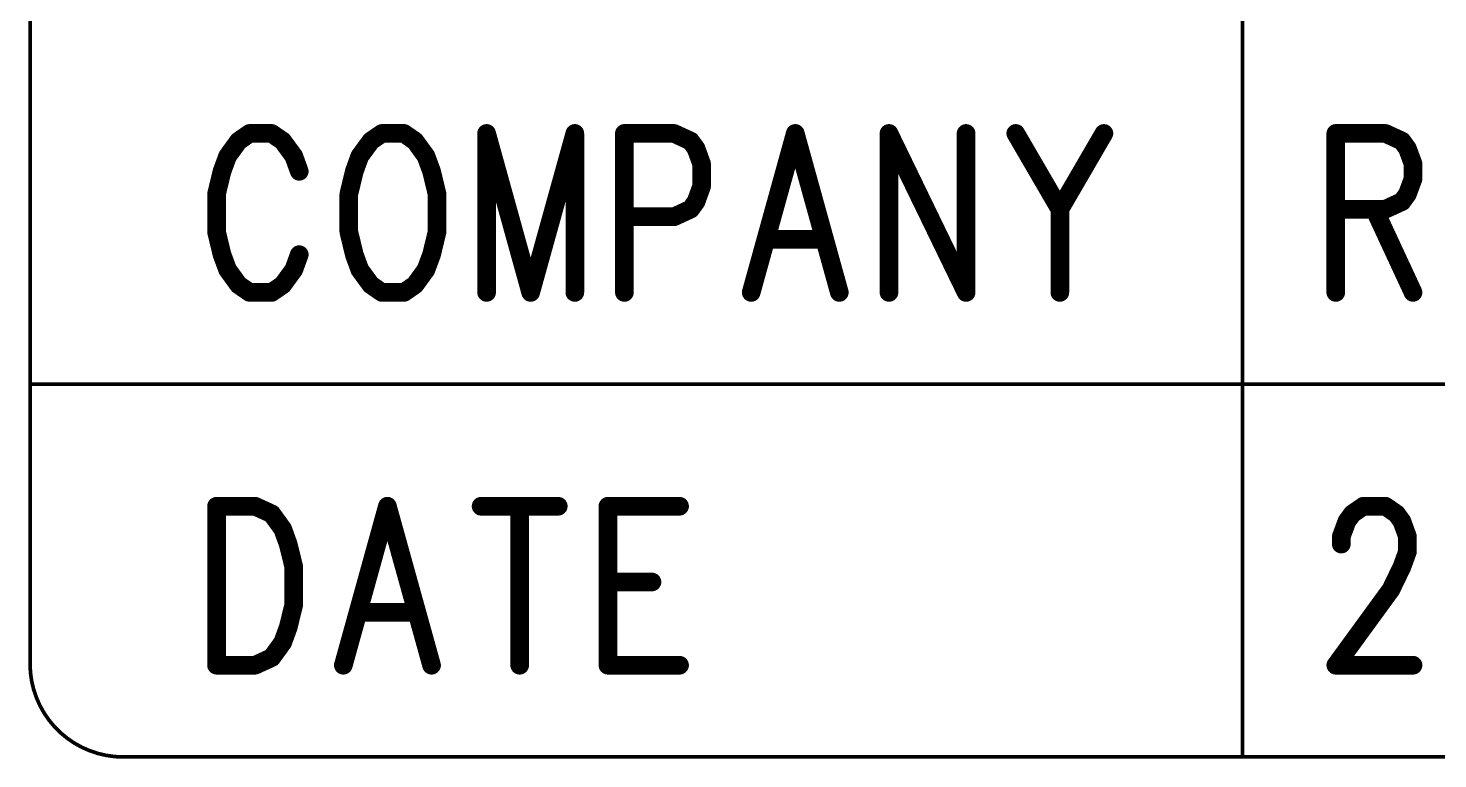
# Model space of a CAD drawing. Extents: x 100 to 128.6, y 94 to 134.1.
# Drawn here: x 99.995 to 103.773, y 93.995 to 95.955 of the extents above; entities that cross this region are included whole.
import ezdxf

# ---------------------------------------------------------------- set-up
doc = ezdxf.new("R2010")
doc.units = 0
doc.layers.get('0').update_dxf_attribs({"linetype": 'CONTINUOUS'})
doc.layers.add('MASK-BOTTOM_PHO', color=5, linetype='CONTINUOUS')
doc.layers.add('SILK-BOTTOM_PHO', color=14, linetype='CONTINUOUS')

# ---------------------------------------------------------------- blocks, each defined once
blk = doc.blocks.new('ROUND_117')
at = {"const_width": 0.02502}
blk.add_lwpolyline([(-0.01251, 0, 1), (0.01251, 0, 1)], format="xyb", close=True, dxfattribs=at)
blk = doc.blocks.new('ROUND_233')
at = {"const_width": 0.004952}
blk.add_lwpolyline([(-0.002476, 0, 1), (0.002476, 0, 1)], format="xyb", close=True, dxfattribs=at)

msp = doc.modelspace()

# ---------------------------------------------------------------- linework, layer by layer
at = {"layer": 'MASK-BOTTOM_PHO'}
for points, const_width in [([(103.249984, 98.000058), (103.249984, 94.000066)], 0.009906), ([(100.000054, 97.750122), (100.000054, 94.250002)], 0.009906), ([(100.559108, 95.652336), (100.529644, 95.611696)], 0.050038), ([(100.588572, 95.672656), (100.559108, 95.652336)], 0.050038), ([(100.647754, 95.672656), (100.588572, 95.672656)], 0.050038), ([(100.677218, 95.652336), (100.647754, 95.672656)], 0.050038), ([(100.706936, 95.611696), (100.677218, 95.652336)], 0.050038), ([(100.913692, 95.652336), (100.883974, 95.611696)], 0.050038), ([(100.943156, 95.672656), (100.913692, 95.652336)], 0.050038), ([(101.002338, 95.672656), (100.943156, 95.672656)], 0.050038), ([(101.031802, 95.652336), (101.002338, 95.672656)], 0.050038), ([(101.061266, 95.611696), (101.031802, 95.652336)], 0.050038), ([(101.223826, 95.672656), (101.223826, 95.24619)], 0.050038), ([(101.223826, 95.672656), (101.341936, 95.24619)], 0.050038), ([(101.4603, 95.672656), (101.341936, 95.24619)], 0.050038), ([(101.4603, 95.672656), (101.4603, 95.24619)], 0.050038), ([(101.593142, 95.672656), (101.593142, 95.24619)], 0.050038), ([(101.593142, 95.672656), (101.726238, 95.672656)], 0.050038), ([(101.726238, 95.672656), (101.770434, 95.652336)], 0.050038), ([(101.770434, 95.652336), (101.785166, 95.632016)], 0.050038), ([(102.051104, 95.672656), (101.932994, 95.24619)], 0.050038), ([(102.051104, 95.672656), (102.169214, 95.24619)], 0.050038), ([(102.30231, 95.672656), (102.30231, 95.24619)], 0.050038), ([(102.30231, 95.672656), (102.509066, 95.24619)], 0.050038), ([(102.509066, 95.672656), (102.509066, 95.24619)], 0.050038), ([(102.642162, 95.672656), (102.760272, 95.469456)], 0.050038), ([(102.878382, 95.672656), (102.760272, 95.469456)], 0.050038), ([(103.49992, 95.672656), (103.49992, 95.24619)], 0.050038), ([(103.49992, 95.672656), (103.633016, 95.672656)], 0.050038), ([(103.633016, 95.672656), (103.677212, 95.652336)], 0.050038), ([(103.677212, 95.652336), (103.691944, 95.632016)], 0.050038), ([(100.529644, 95.611696), (100.514658, 95.571056)], 0.050038), ([(100.721668, 95.571056), (100.706936, 95.611696)], 0.050038), ([(100.883974, 95.611696), (100.869242, 95.571056)], 0.050038), ([(101.076252, 95.571056), (101.061266, 95.611696)], 0.050038), ([(101.785166, 95.632016), (101.799898, 95.591376)], 0.050038), ([(103.691944, 95.632016), (103.70693, 95.591376)], 0.050038), ([(100.514658, 95.571056), (100.499926, 95.510096)], 0.050038), ([(100.869242, 95.571056), (100.85451, 95.510096)], 0.050038), ([(101.090984, 95.510096), (101.076252, 95.571056)], 0.050038), ([(101.799898, 95.591376), (101.799898, 95.530416)], 0.050038), ([(103.70693, 95.591376), (103.70693, 95.550736)], 0.050038), ([(101.799898, 95.530416), (101.785166, 95.489776)], 0.050038), ([(103.70693, 95.550736), (103.691944, 95.510096)], 0.050038), ([(100.499926, 95.510096), (100.499926, 95.408496)], 0.050038), ([(100.85451, 95.510096), (100.85451, 95.408496)], 0.050038), ([(101.090984, 95.408496), (101.090984, 95.510096)], 0.050038), ([(101.785166, 95.489776), (101.770434, 95.469456)], 0.050038), ([(103.677212, 95.489776), (103.633016, 95.469456)], 0.050038), ([(103.691944, 95.510096), (103.677212, 95.489776)], 0.050038), ([(101.770434, 95.469456), (101.726238, 95.449136)], 0.050038), ([(102.760272, 95.469456), (102.760272, 95.24619)], 0.050038), ([(103.633016, 95.469456), (103.49992, 95.469456)], 0.050038), ([(103.603298, 95.469456), (103.70693, 95.24619)], 0.050038), ([(101.726238, 95.449136), (101.593142, 95.449136)], 0.050038), ([(100.499926, 95.408496), (100.514658, 95.347536)], 0.050038), ([(100.85451, 95.408496), (100.869242, 95.347536)], 0.050038), ([(101.076252, 95.347536), (101.090984, 95.408496)], 0.050038), ([(101.97719, 95.388176), (102.125018, 95.388176)], 0.050038), ([(100.514658, 95.347536), (100.529644, 95.30715)], 0.050038), ([(100.706936, 95.30715), (100.721668, 95.347536)], 0.050038), ([(100.869242, 95.347536), (100.883974, 95.30715)], 0.050038), ([(101.061266, 95.30715), (101.076252, 95.347536)], 0.050038), ([(100.529644, 95.30715), (100.559108, 95.26651)], 0.050038), ([(100.677218, 95.26651), (100.706936, 95.30715)], 0.050038), ([(100.883974, 95.30715), (100.913692, 95.26651)], 0.050038), ([(101.031802, 95.26651), (101.061266, 95.30715)], 0.050038), ([(100.559108, 95.26651), (100.588572, 95.24619)], 0.050038), ([(100.647754, 95.24619), (100.677218, 95.26651)], 0.050038), ([(100.913692, 95.26651), (100.943156, 95.24619)], 0.050038), ([(101.002338, 95.24619), (101.031802, 95.26651)], 0.050038), ([(100.588572, 95.24619), (100.647754, 95.24619)], 0.050038), ([(100.943156, 95.24619), (101.002338, 95.24619)], 0.050038), ([(115.750086, 95.000064), (100.000054, 95.000064)], 0.009906), ([(100.499926, 94.672658), (100.499926, 94.246192)], 0.050038), ([(100.499926, 94.672658), (100.603304, 94.672658)], 0.050038), ([(100.603304, 94.672658), (100.647754, 94.652338)], 0.050038), ([(100.957888, 94.672658), (100.839778, 94.246192)], 0.050038), ([(100.957888, 94.672658), (101.076252, 94.246192)], 0.050038), ([(101.209094, 94.672658), (101.41585, 94.672658)], 0.050038), ([(101.312472, 94.672658), (101.312472, 94.246192)], 0.050038), ([(101.548946, 94.672658), (101.548946, 94.246192)], 0.050038), ([(101.548946, 94.672658), (101.74097, 94.672658)], 0.050038), ([(103.54437, 94.652338), (103.573834, 94.672658)], 0.050038), ([(103.573834, 94.672658), (103.633016, 94.672658)], 0.050038), ([(103.633016, 94.672658), (103.66248, 94.652338)], 0.050038), ([(100.647754, 94.652338), (100.677218, 94.611698)], 0.050038), ([(103.514652, 94.591378), (103.529638, 94.632018)], 0.050038), ([(103.529638, 94.632018), (103.54437, 94.652338)], 0.050038), ([(103.66248, 94.652338), (103.677212, 94.632018)], 0.050038), ([(103.677212, 94.632018), (103.691944, 94.591378)], 0.050038), ([(100.677218, 94.611698), (100.69195, 94.571058)], 0.050038), ([(103.514652, 94.571058), (103.514652, 94.591378)], 0.050038), ([(103.691944, 94.591378), (103.691944, 94.550738)], 0.050038), ([(100.69195, 94.571058), (100.706936, 94.510098)], 0.050038), ([(103.691944, 94.550738), (103.677212, 94.510098)], 0.050038), ([(100.706936, 94.510098), (100.706936, 94.408498)], 0.050038), ([(103.677212, 94.510098), (103.647748, 94.449138)], 0.050038), ([(101.548946, 94.469458), (101.667056, 94.469458)], 0.050038), ([(103.647748, 94.449138), (103.49992, 94.246192)], 0.050038), ([(100.706936, 94.408498), (100.69195, 94.347538)], 0.050038), ([(100.883974, 94.388178), (101.031802, 94.388178)], 0.050038), ([(100.69195, 94.347538), (100.677218, 94.307152)], 0.050038), ([(100.677218, 94.307152), (100.647754, 94.266512)], 0.050038), ([(100.603304, 94.246192), (100.499926, 94.246192)], 0.050038), ([(100.647754, 94.266512), (100.603304, 94.246192)], 0.050038), ([(101.548946, 94.246192), (101.74097, 94.246192)], 0.050038), ([(103.49992, 94.246192), (103.70693, 94.246192)], 0.050038), ([(100.24999, 94.000066), (121.249948, 94.000066)], 0.009906)]:
    msp.add_lwpolyline(points, dxfattribs=dict(at, const_width=const_width))
at = {"layer": 'MASK-BOTTOM_PHO', "const_width": 0.009906}
msp.add_lwpolyline([(100.000054, 94.250002, 0.4142136), (100.24999, 94.000066)], format="xyb", dxfattribs=at)
at = {"layer": 'SILK-BOTTOM_PHO'}
for points, const_width in [([(103.249984, 98.000058), (103.249984, 94.000066)], 0.009906), ([(100.000054, 97.750122), (100.000054, 94.250002)], 0.009906), ([(100.559108, 95.652336), (100.529644, 95.611696)], 0.050038), ([(100.588572, 95.672656), (100.559108, 95.652336)], 0.050038), ([(100.647754, 95.672656), (100.588572, 95.672656)], 0.050038), ([(100.677218, 95.652336), (100.647754, 95.672656)], 0.050038), ([(100.706936, 95.611696), (100.677218, 95.652336)], 0.050038), ([(100.913692, 95.652336), (100.883974, 95.611696)], 0.050038), ([(100.943156, 95.672656), (100.913692, 95.652336)], 0.050038), ([(101.002338, 95.672656), (100.943156, 95.672656)], 0.050038), ([(101.031802, 95.652336), (101.002338, 95.672656)], 0.050038), ([(101.061266, 95.611696), (101.031802, 95.652336)], 0.050038), ([(101.223826, 95.672656), (101.223826, 95.24619)], 0.050038), ([(101.223826, 95.672656), (101.341936, 95.24619)], 0.050038), ([(101.4603, 95.672656), (101.341936, 95.24619)], 0.050038), ([(101.4603, 95.672656), (101.4603, 95.24619)], 0.050038), ([(101.593142, 95.672656), (101.593142, 95.24619)], 0.050038), ([(101.593142, 95.672656), (101.726238, 95.672656)], 0.050038), ([(101.726238, 95.672656), (101.770434, 95.652336)], 0.050038), ([(101.770434, 95.652336), (101.785166, 95.632016)], 0.050038), ([(102.051104, 95.672656), (101.932994, 95.24619)], 0.050038), ([(102.051104, 95.672656), (102.169214, 95.24619)], 0.050038), ([(102.30231, 95.672656), (102.30231, 95.24619)], 0.050038), ([(102.30231, 95.672656), (102.509066, 95.24619)], 0.050038), ([(102.509066, 95.672656), (102.509066, 95.24619)], 0.050038), ([(102.642162, 95.672656), (102.760272, 95.469456)], 0.050038), ([(102.878382, 95.672656), (102.760272, 95.469456)], 0.050038), ([(103.49992, 95.672656), (103.49992, 95.24619)], 0.050038), ([(103.49992, 95.672656), (103.633016, 95.672656)], 0.050038), ([(103.633016, 95.672656), (103.677212, 95.652336)], 0.050038), ([(103.677212, 95.652336), (103.691944, 95.632016)], 0.050038), ([(100.529644, 95.611696), (100.514658, 95.571056)], 0.050038), ([(100.721668, 95.571056), (100.706936, 95.611696)], 0.050038), ([(100.883974, 95.611696), (100.869242, 95.571056)], 0.050038), ([(101.076252, 95.571056), (101.061266, 95.611696)], 0.050038), ([(101.785166, 95.632016), (101.799898, 95.591376)], 0.050038), ([(103.691944, 95.632016), (103.70693, 95.591376)], 0.050038), ([(100.514658, 95.571056), (100.499926, 95.510096)], 0.050038), ([(100.869242, 95.571056), (100.85451, 95.510096)], 0.050038), ([(101.090984, 95.510096), (101.076252, 95.571056)], 0.050038), ([(101.799898, 95.591376), (101.799898, 95.530416)], 0.050038), ([(103.70693, 95.591376), (103.70693, 95.550736)], 0.050038), ([(101.799898, 95.530416), (101.785166, 95.489776)], 0.050038), ([(103.70693, 95.550736), (103.691944, 95.510096)], 0.050038), ([(100.499926, 95.510096), (100.499926, 95.408496)], 0.050038), ([(100.85451, 95.510096), (100.85451, 95.408496)], 0.050038), ([(101.090984, 95.408496), (101.090984, 95.510096)], 0.050038), ([(101.785166, 95.489776), (101.770434, 95.469456)], 0.050038), ([(103.677212, 95.489776), (103.633016, 95.469456)], 0.050038), ([(103.691944, 95.510096), (103.677212, 95.489776)], 0.050038), ([(101.770434, 95.469456), (101.726238, 95.449136)], 0.050038), ([(102.760272, 95.469456), (102.760272, 95.24619)], 0.050038), ([(103.633016, 95.469456), (103.49992, 95.469456)], 0.050038), ([(103.603298, 95.469456), (103.70693, 95.24619)], 0.050038), ([(101.726238, 95.449136), (101.593142, 95.449136)], 0.050038), ([(100.499926, 95.408496), (100.514658, 95.347536)], 0.050038), ([(100.85451, 95.408496), (100.869242, 95.347536)], 0.050038), ([(101.076252, 95.347536), (101.090984, 95.408496)], 0.050038), ([(101.97719, 95.388176), (102.125018, 95.388176)], 0.050038), ([(100.514658, 95.347536), (100.529644, 95.30715)], 0.050038), ([(100.706936, 95.30715), (100.721668, 95.347536)], 0.050038), ([(100.869242, 95.347536), (100.883974, 95.30715)], 0.050038), ([(101.061266, 95.30715), (101.076252, 95.347536)], 0.050038), ([(100.529644, 95.30715), (100.559108, 95.26651)], 0.050038), ([(100.677218, 95.26651), (100.706936, 95.30715)], 0.050038), ([(100.883974, 95.30715), (100.913692, 95.26651)], 0.050038), ([(101.031802, 95.26651), (101.061266, 95.30715)], 0.050038), ([(100.559108, 95.26651), (100.588572, 95.24619)], 0.050038), ([(100.647754, 95.24619), (100.677218, 95.26651)], 0.050038), ([(100.913692, 95.26651), (100.943156, 95.24619)], 0.050038), ([(101.002338, 95.24619), (101.031802, 95.26651)], 0.050038), ([(100.588572, 95.24619), (100.647754, 95.24619)], 0.050038), ([(100.943156, 95.24619), (101.002338, 95.24619)], 0.050038), ([(115.750086, 95.000064), (100.000054, 95.000064)], 0.009906), ([(100.499926, 94.672658), (100.499926, 94.246192)], 0.050038), ([(100.499926, 94.672658), (100.603304, 94.672658)], 0.050038), ([(100.603304, 94.672658), (100.647754, 94.652338)], 0.050038), ([(100.957888, 94.672658), (100.839778, 94.246192)], 0.050038), ([(100.957888, 94.672658), (101.076252, 94.246192)], 0.050038), ([(101.209094, 94.672658), (101.41585, 94.672658)], 0.050038), ([(101.312472, 94.672658), (101.312472, 94.246192)], 0.050038), ([(101.548946, 94.672658), (101.548946, 94.246192)], 0.050038), ([(101.548946, 94.672658), (101.74097, 94.672658)], 0.050038), ([(103.54437, 94.652338), (103.573834, 94.672658)], 0.050038), ([(103.573834, 94.672658), (103.633016, 94.672658)], 0.050038), ([(103.633016, 94.672658), (103.66248, 94.652338)], 0.050038), ([(100.647754, 94.652338), (100.677218, 94.611698)], 0.050038), ([(103.514652, 94.591378), (103.529638, 94.632018)], 0.050038), ([(103.529638, 94.632018), (103.54437, 94.652338)], 0.050038), ([(103.66248, 94.652338), (103.677212, 94.632018)], 0.050038), ([(103.677212, 94.632018), (103.691944, 94.591378)], 0.050038), ([(100.677218, 94.611698), (100.69195, 94.571058)], 0.050038), ([(103.514652, 94.571058), (103.514652, 94.591378)], 0.050038), ([(103.691944, 94.591378), (103.691944, 94.550738)], 0.050038), ([(100.69195, 94.571058), (100.706936, 94.510098)], 0.050038), ([(103.691944, 94.550738), (103.677212, 94.510098)], 0.050038), ([(100.706936, 94.510098), (100.706936, 94.408498)], 0.050038), ([(103.677212, 94.510098), (103.647748, 94.449138)], 0.050038), ([(101.548946, 94.469458), (101.667056, 94.469458)], 0.050038), ([(103.647748, 94.449138), (103.49992, 94.246192)], 0.050038), ([(100.706936, 94.408498), (100.69195, 94.347538)], 0.050038), ([(100.883974, 94.388178), (101.031802, 94.388178)], 0.050038), ([(100.69195, 94.347538), (100.677218, 94.307152)], 0.050038), ([(100.677218, 94.307152), (100.647754, 94.266512)], 0.050038), ([(100.603304, 94.246192), (100.499926, 94.246192)], 0.050038), ([(100.647754, 94.266512), (100.603304, 94.246192)], 0.050038), ([(101.548946, 94.246192), (101.74097, 94.246192)], 0.050038), ([(103.49992, 94.246192), (103.70693, 94.246192)], 0.050038), ([(100.24999, 94.000066), (121.249948, 94.000066)], 0.009906)]:
    msp.add_lwpolyline(points, dxfattribs=dict(at, const_width=const_width))
at = {"layer": 'SILK-BOTTOM_PHO', "const_width": 0.009906}
msp.add_lwpolyline([(100.000054, 94.250002, 0.4142136), (100.24999, 94.000066)], format="xyb", dxfattribs=at)

# ---------------------------------------------------------------- block references
at = {"layer": 'MASK-BOTTOM_PHO'}
for name, p in [('ROUND_117', (100.559108, 95.652336)), ('ROUND_117', (100.588572, 95.672656)), ('ROUND_117', (100.647754, 95.672656)), ('ROUND_117', (100.677218, 95.652336)), ('ROUND_117', (100.913692, 95.652336)), ('ROUND_117', (100.943156, 95.672656)), ('ROUND_117', (100.943156, 95.672656)), ('ROUND_117', (101.002338, 95.672656)), ('ROUND_117', (101.031802, 95.652336)), ('ROUND_117', (101.223826, 95.672656)), ('ROUND_117', (101.223826, 95.672656)), ('ROUND_117', (101.4603, 95.672656)), ('ROUND_117', (101.4603, 95.672656)), ('ROUND_117', (101.593142, 95.672656)), ('ROUND_117', (101.593142, 95.672656)), ('ROUND_117', (101.726238, 95.672656)), ('ROUND_117', (101.770434, 95.652336)), ('ROUND_117', (102.051104, 95.672656)), ('ROUND_117', (102.051104, 95.672656)), ('ROUND_117', (102.30231, 95.672656)), ('ROUND_117', (102.30231, 95.672656)), ('ROUND_117', (102.509066, 95.672656)), ('ROUND_117', (102.642162, 95.672656)), ('ROUND_117', (102.878382, 95.672656)), ('ROUND_117', (103.49992, 95.672656)), ('ROUND_117', (103.49992, 95.672656)), ('ROUND_117', (103.633016, 95.672656)), ('ROUND_117', (103.677212, 95.652336)), ('ROUND_117', (100.529644, 95.611696)), ('ROUND_117', (100.706936, 95.611696)), ('ROUND_117', (100.883974, 95.611696)), ('ROUND_117', (101.061266, 95.611696)), ('ROUND_117', (101.785166, 95.632016)), ('ROUND_117', (103.691944, 95.632016)), ('ROUND_117', (100.514658, 95.571056)), ('ROUND_117', (100.721668, 95.571056)), ('ROUND_117', (100.869242, 95.571056)), ('ROUND_117', (101.076252, 95.571056)), ('ROUND_117', (101.799898, 95.591376)), ('ROUND_117', (103.70693, 95.591376)), ('ROUND_117', (101.799898, 95.530416)), ('ROUND_117', (103.70693, 95.550736)), ('ROUND_117', (100.499926, 95.510096)), ('ROUND_117', (100.85451, 95.510096)), ('ROUND_117', (101.090984, 95.510096)), ('ROUND_117', (101.785166, 95.489776)), ('ROUND_117', (103.677212, 95.489776)), ('ROUND_117', (103.691944, 95.510096)), ('ROUND_117', (101.770434, 95.469456)), ('ROUND_117', (102.760272, 95.469456)), ('ROUND_117', (102.760272, 95.469456)), ('ROUND_117', (103.49992, 95.469456)), ('ROUND_117', (103.603298, 95.469456)), ('ROUND_117', (103.633016, 95.469456)), ('ROUND_117', (101.593142, 95.449136)), ('ROUND_117', (101.726238, 95.449136)), ('ROUND_117', (100.499926, 95.408496)), ('ROUND_117', (100.85451, 95.408496)), ('ROUND_117', (101.090984, 95.408496)), ('ROUND_117', (101.97719, 95.388176)), ('ROUND_117', (102.125018, 95.388176)), ('ROUND_117', (100.514658, 95.347536)), ('ROUND_117', (100.721668, 95.347536)), ('ROUND_117', (100.869242, 95.347536)), ('ROUND_117', (101.076252, 95.347536)), ('ROUND_117', (100.529644, 95.30715)), ('ROUND_117', (100.706936, 95.30715)), ('ROUND_117', (100.883974, 95.30715)), ('ROUND_117', (101.061266, 95.30715)), ('ROUND_117', (100.559108, 95.26651)), ('ROUND_117', (100.677218, 95.26651)), ('ROUND_117', (100.913692, 95.26651)), ('ROUND_117', (101.031802, 95.26651)), ('ROUND_117', (100.588572, 95.24619)), ('ROUND_117', (100.647754, 95.24619)), ('ROUND_117', (100.943156, 95.24619)), ('ROUND_117', (101.002338, 95.24619)), ('ROUND_117', (101.223826, 95.24619)), ('ROUND_117', (101.341936, 95.24619)), ('ROUND_117', (101.341936, 95.24619)), ('ROUND_117', (101.4603, 95.24619)), ('ROUND_117', (101.593142, 95.24619)), ('ROUND_117', (101.932994, 95.24619)), ('ROUND_117', (102.169214, 95.24619)), ('ROUND_117', (102.30231, 95.24619)), ('ROUND_117', (102.509066, 95.24619)), ('ROUND_117', (102.509066, 95.24619)), ('ROUND_117', (102.760272, 95.24619)), ('ROUND_117', (103.49992, 95.24619)), ('ROUND_117', (103.70693, 95.24619)), ('ROUND_233', (100.000054, 95.000064)), ('ROUND_117', (100.499926, 94.672658)), ('ROUND_117', (100.499926, 94.672658)), ('ROUND_117', (100.603304, 94.672658)), ('ROUND_117', (100.957888, 94.672658)), ('ROUND_117', (100.957888, 94.672658)), ('ROUND_117', (101.209094, 94.672658)), ('ROUND_117', (101.312472, 94.672658)), ('ROUND_117', (101.41585, 94.672658)), ('ROUND_117', (101.548946, 94.672658)), ('ROUND_117', (101.548946, 94.672658)), ('ROUND_117', (101.74097, 94.672658)), ('ROUND_117', (103.573834, 94.672658)), ('ROUND_117', (103.633016, 94.672658)), ('ROUND_117', (100.647754, 94.652338)), ('ROUND_117', (103.529638, 94.632018)), ('ROUND_117', (103.54437, 94.652338)), ('ROUND_117', (103.66248, 94.652338)), ('ROUND_117', (103.677212, 94.632018)), ('ROUND_117', (100.677218, 94.611698)), ('ROUND_117', (103.514652, 94.591378)), ('ROUND_117', (103.691944, 94.591378)), ('ROUND_117', (100.69195, 94.571058)), ('ROUND_117', (103.514652, 94.571058)), ('ROUND_117', (103.691944, 94.550738)), ('ROUND_117', (100.706936, 94.510098)), ('ROUND_117', (103.677212, 94.510098)), ('ROUND_117', (101.548946, 94.469458)), ('ROUND_117', (101.667056, 94.469458)), ('ROUND_117', (103.647748, 94.449138)), ('ROUND_117', (100.706936, 94.408498)), ('ROUND_117', (100.883974, 94.388178)), ('ROUND_117', (101.031802, 94.388178)), ('ROUND_117', (100.69195, 94.347538)), ('ROUND_117', (100.677218, 94.307152)), ('ROUND_117', (100.499926, 94.246192)), ('ROUND_117', (100.499926, 94.246192)), ('ROUND_117', (100.603304, 94.246192)), ('ROUND_117', (100.647754, 94.266512)), ('ROUND_117', (100.839778, 94.246192)), ('ROUND_117', (101.076252, 94.246192)), ('ROUND_117', (101.312472, 94.246192)), ('ROUND_117', (101.548946, 94.246192)), ('ROUND_117', (101.548946, 94.246192)), ('ROUND_117', (101.74097, 94.246192)), ('ROUND_117', (103.49992, 94.246192)), ('ROUND_117', (103.70693, 94.246192)), ('ROUND_233', (100.000054, 94.250002)), ('ROUND_233', (100.000054, 94.250002)), ('ROUND_233', (100.24999, 94.000066)), ('ROUND_233', (100.24999, 94.000066)), ('ROUND_233', (103.249984, 94.000066))]:
    msp.add_blockref(name, p, dxfattribs=at)
at = {"layer": 'SILK-BOTTOM_PHO'}
for name, p in [('ROUND_117', (100.559108, 95.652336)), ('ROUND_117', (100.588572, 95.672656)), ('ROUND_117', (100.647754, 95.672656)), ('ROUND_117', (100.677218, 95.652336)), ('ROUND_117', (100.913692, 95.652336)), ('ROUND_117', (100.943156, 95.672656)), ('ROUND_117', (100.943156, 95.672656)), ('ROUND_117', (101.002338, 95.672656)), ('ROUND_117', (101.031802, 95.652336)), ('ROUND_117', (101.223826, 95.672656)), ('ROUND_117', (101.223826, 95.672656)), ('ROUND_117', (101.4603, 95.672656)), ('ROUND_117', (101.4603, 95.672656)), ('ROUND_117', (101.593142, 95.672656)), ('ROUND_117', (101.593142, 95.672656)), ('ROUND_117', (101.726238, 95.672656)), ('ROUND_117', (101.770434, 95.652336)), ('ROUND_117', (102.051104, 95.672656)), ('ROUND_117', (102.051104, 95.672656)), ('ROUND_117', (102.30231, 95.672656)), ('ROUND_117', (102.30231, 95.672656)), ('ROUND_117', (102.509066, 95.672656)), ('ROUND_117', (102.642162, 95.672656)), ('ROUND_117', (102.878382, 95.672656)), ('ROUND_117', (103.49992, 95.672656)), ('ROUND_117', (103.49992, 95.672656)), ('ROUND_117', (103.633016, 95.672656)), ('ROUND_117', (103.677212, 95.652336)), ('ROUND_117', (100.529644, 95.611696)), ('ROUND_117', (100.706936, 95.611696)), ('ROUND_117', (100.883974, 95.611696)), ('ROUND_117', (101.061266, 95.611696)), ('ROUND_117', (101.785166, 95.632016)), ('ROUND_117', (103.691944, 95.632016)), ('ROUND_117', (100.514658, 95.571056)), ('ROUND_117', (100.721668, 95.571056)), ('ROUND_117', (100.869242, 95.571056)), ('ROUND_117', (101.076252, 95.571056)), ('ROUND_117', (101.799898, 95.591376)), ('ROUND_117', (103.70693, 95.591376)), ('ROUND_117', (101.799898, 95.530416)), ('ROUND_117', (103.70693, 95.550736)), ('ROUND_117', (100.499926, 95.510096)), ('ROUND_117', (100.85451, 95.510096)), ('ROUND_117', (101.090984, 95.510096)), ('ROUND_117', (101.785166, 95.489776)), ('ROUND_117', (103.677212, 95.489776)), ('ROUND_117', (103.691944, 95.510096)), ('ROUND_117', (101.770434, 95.469456)), ('ROUND_117', (102.760272, 95.469456)), ('ROUND_117', (102.760272, 95.469456)), ('ROUND_117', (103.49992, 95.469456)), ('ROUND_117', (103.603298, 95.469456)), ('ROUND_117', (103.633016, 95.469456)), ('ROUND_117', (101.593142, 95.449136)), ('ROUND_117', (101.726238, 95.449136)), ('ROUND_117', (100.499926, 95.408496)), ('ROUND_117', (100.85451, 95.408496)), ('ROUND_117', (101.090984, 95.408496)), ('ROUND_117', (101.97719, 95.388176)), ('ROUND_117', (102.125018, 95.388176)), ('ROUND_117', (100.514658, 95.347536)), ('ROUND_117', (100.721668, 95.347536)), ('ROUND_117', (100.869242, 95.347536)), ('ROUND_117', (101.076252, 95.347536)), ('ROUND_117', (100.529644, 95.30715)), ('ROUND_117', (100.706936, 95.30715)), ('ROUND_117', (100.883974, 95.30715)), ('ROUND_117', (101.061266, 95.30715)), ('ROUND_117', (100.559108, 95.26651)), ('ROUND_117', (100.677218, 95.26651)), ('ROUND_117', (100.913692, 95.26651)), ('ROUND_117', (101.031802, 95.26651)), ('ROUND_117', (100.588572, 95.24619)), ('ROUND_117', (100.647754, 95.24619)), ('ROUND_117', (100.943156, 95.24619)), ('ROUND_117', (101.002338, 95.24619)), ('ROUND_117', (101.223826, 95.24619)), ('ROUND_117', (101.341936, 95.24619)), ('ROUND_117', (101.341936, 95.24619)), ('ROUND_117', (101.4603, 95.24619)), ('ROUND_117', (101.593142, 95.24619)), ('ROUND_117', (101.932994, 95.24619)), ('ROUND_117', (102.169214, 95.24619)), ('ROUND_117', (102.30231, 95.24619)), ('ROUND_117', (102.509066, 95.24619)), ('ROUND_117', (102.509066, 95.24619)), ('ROUND_117', (102.760272, 95.24619)), ('ROUND_117', (103.49992, 95.24619)), ('ROUND_117', (103.70693, 95.24619)), ('ROUND_233', (100.000054, 95.000064)), ('ROUND_117', (100.499926, 94.672658)), ('ROUND_117', (100.499926, 94.672658)), ('ROUND_117', (100.603304, 94.672658)), ('ROUND_117', (100.957888, 94.672658)), ('ROUND_117', (100.957888, 94.672658)), ('ROUND_117', (101.209094, 94.672658)), ('ROUND_117', (101.312472, 94.672658)), ('ROUND_117', (101.41585, 94.672658)), ('ROUND_117', (101.548946, 94.672658)), ('ROUND_117', (101.548946, 94.672658)), ('ROUND_117', (101.74097, 94.672658)), ('ROUND_117', (103.573834, 94.672658)), ('ROUND_117', (103.633016, 94.672658)), ('ROUND_117', (100.647754, 94.652338)), ('ROUND_117', (103.529638, 94.632018)), ('ROUND_117', (103.54437, 94.652338)), ('ROUND_117', (103.66248, 94.652338)), ('ROUND_117', (103.677212, 94.632018)), ('ROUND_117', (100.677218, 94.611698)), ('ROUND_117', (103.514652, 94.591378)), ('ROUND_117', (103.691944, 94.591378)), ('ROUND_117', (100.69195, 94.571058)), ('ROUND_117', (103.514652, 94.571058)), ('ROUND_117', (103.691944, 94.550738)), ('ROUND_117', (100.706936, 94.510098)), ('ROUND_117', (103.677212, 94.510098)), ('ROUND_117', (101.548946, 94.469458)), ('ROUND_117', (101.667056, 94.469458)), ('ROUND_117', (103.647748, 94.449138)), ('ROUND_117', (100.706936, 94.408498)), ('ROUND_117', (100.883974, 94.388178)), ('ROUND_117', (101.031802, 94.388178)), ('ROUND_117', (100.69195, 94.347538)), ('ROUND_117', (100.677218, 94.307152)), ('ROUND_117', (100.499926, 94.246192)), ('ROUND_117', (100.499926, 94.246192)), ('ROUND_117', (100.603304, 94.246192)), ('ROUND_117', (100.647754, 94.266512)), ('ROUND_117', (100.839778, 94.246192)), ('ROUND_117', (101.076252, 94.246192)), ('ROUND_117', (101.312472, 94.246192)), ('ROUND_117', (101.548946, 94.246192)), ('ROUND_117', (101.548946, 94.246192)), ('ROUND_117', (101.74097, 94.246192)), ('ROUND_117', (103.49992, 94.246192)), ('ROUND_117', (103.70693, 94.246192)), ('ROUND_233', (100.000054, 94.250002)), ('ROUND_233', (100.000054, 94.250002)), ('ROUND_233', (100.24999, 94.000066)), ('ROUND_233', (100.24999, 94.000066)), ('ROUND_233', (103.249984, 94.000066))]:
    msp.add_blockref(name, p, dxfattribs=at)

doc.saveas('drawing.dxf')
